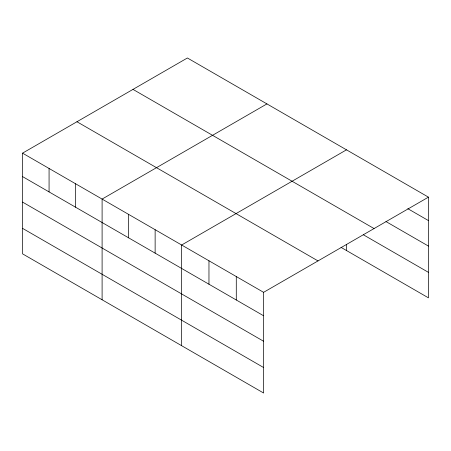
<?xml version="1.0" encoding="UTF-8"?>
<svg xmlns="http://www.w3.org/2000/svg" width="451" height="451" viewBox="0 0 451 451"><rect width="100%" height="100%" fill="white"/><g stroke="black" fill="none" stroke-linecap="round" stroke-linejoin="round"><path stroke-width="0.68" d="M263.604 341.26L263.604 292.327L22.55 153.154L22.55 253.845L263.604 393.018L263.604 341.26L22.55 202.087M341.069 247.396L428.45 297.846L428.45 197.155L187.396 57.982L22.55 153.154M266.941 103.91L102.101 199.083L102.101 299.774M346.492 149.833L181.646 245.006L181.646 345.703M263.604 292.327L428.45 197.155M407.811 208.678L428.45 220.595M385.955 221.554L428.45 246.088M132.994 89.388L374.054 228.561M363.489 234.853L428.45 272.353M76.946 121.747L318.006 260.92M22.55 176.595L263.604 315.768M22.55 228.353L263.604 367.526M346.492 244.329L346.492 250.53M236.285 276.553L236.285 299.994M208.965 260.779L208.965 284.226M155.133 229.7L155.133 253.141M128.614 214.388L128.614 237.835M75.582 183.771L75.582 207.218M49.069 168.46L49.069 191.906"/></g></svg>
